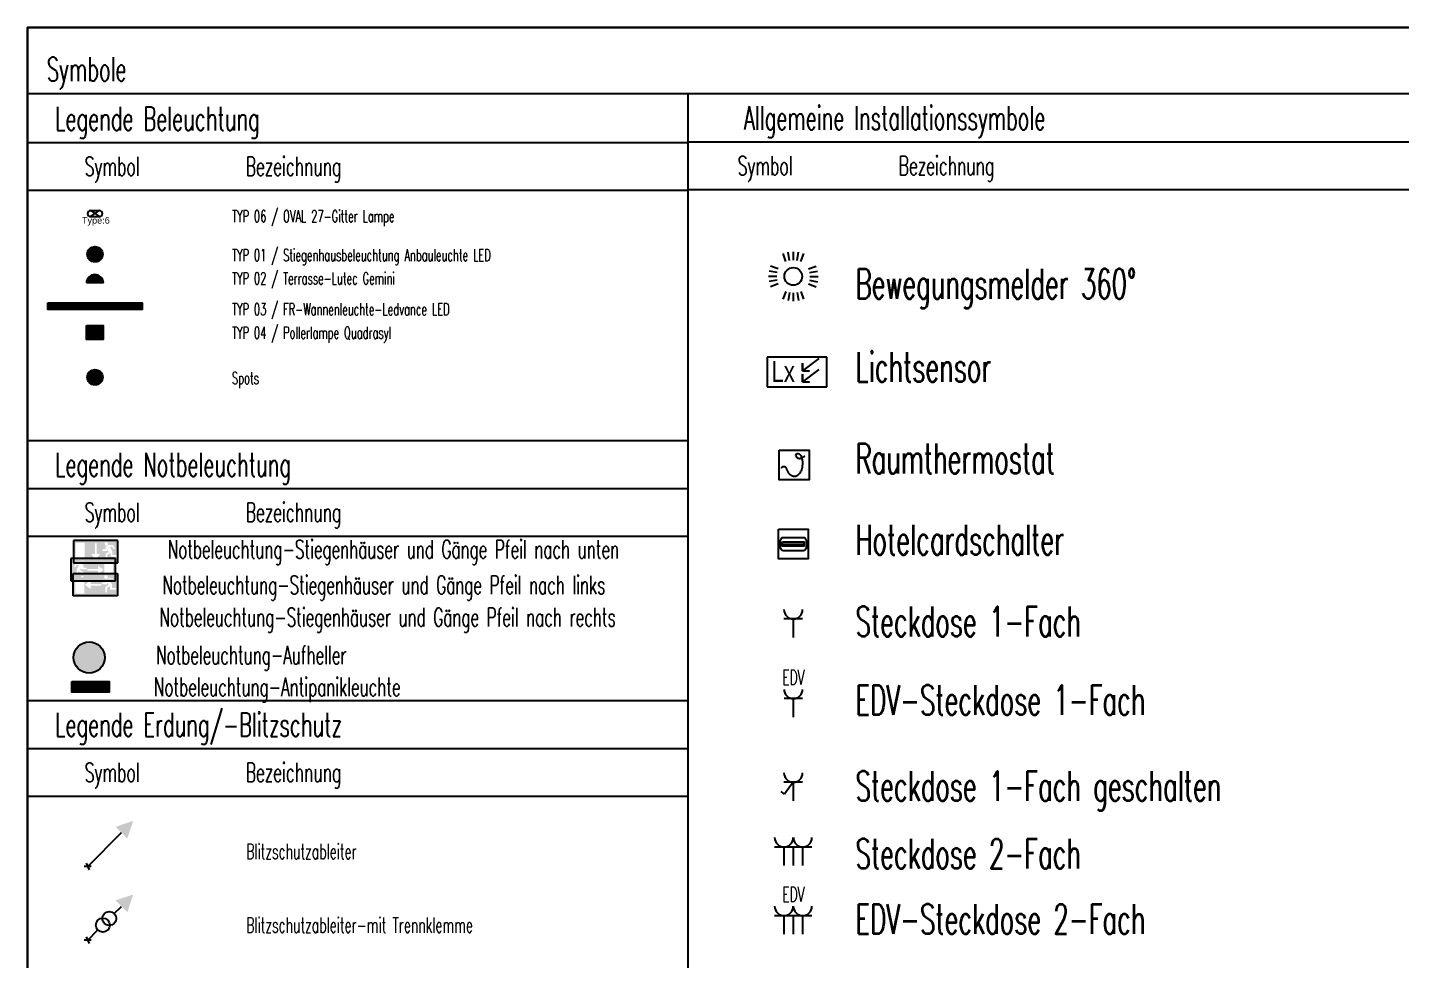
# Model space of a CAD drawing. Header units: millimetres. Extents: x 3198 to 3613, y 2298 to 2848.
# Drawn here: x 3198.3 to 3405.8, y 2707.2 to 2848.2 of the extents above; entities that cross this region are included whole.
import ezdxf
from ezdxf.enums import TextEntityAlignment as Align

# ---------------------------------------------------------------- set-up
doc = ezdxf.new("R2010")
doc.units = ezdxf.units.MM
doc.layers.add('E_Muster', color=18, linetype='Continuous', true_color=0x080808)
doc.layers.add('ET_LEGENDE - Wohnung$0$800_AL_ALLG_L', color=18, linetype='Continuous', true_color=0x050505)
doc.layers.add('ET_BELEUCHTUNG', color=10, linetype='Continuous')
doc.layers.add('ET_LEGENDE - Wohnung$0$800_KO_HI____L', color=130, linetype='Continuous')
doc.styles.add('ET_LEGENDE - Wohnung$0$ROMANS', font='romans.shx', dxfattribs={"width": 0.6})
doc.styles.add('ET_LEGENDE - Wohnung$0$Standard', font='txt')
doc.styles.get("Standard").update_dxf_attribs({"font": 'arial.ttf'})

# ---------------------------------------------------------------- blocks, each defined once
blk = doc.blocks.new('Raumthermostat')
at = {"color": 160}
for p, q in [((2572.53, 2350.171), (2572.534, 2350.206)), ((2572.54, 2350.132), (2572.53, 2350.171)), ((2572.534, 2350.206), (2572.547, 2350.235)), ((2572.561, 2350.099), (2572.54, 2350.132)), ((2572.547, 2350.235), (2572.565, 2350.252)), ((2572.568, 2350.087), (2572.561, 2350.099)), ((2572.565, 2350.252), (2572.605, 2350.256)), ((2572.58, 2350.071), (2572.568, 2350.087)), ((2572.601, 2350.052), (2572.58, 2350.071)), ((2572.622, 2350.04), (2572.601, 2350.052)), ((2572.605, 2350.256), (2572.631, 2350.252)), ((2572.646, 2350.035), (2572.622, 2350.04)), ((2572.631, 2350.252), (2572.668, 2350.235)), ((2572.663, 2350.031), (2572.646, 2350.035)), ((2572.675, 2350.028), (2572.663, 2350.031)), ((2572.668, 2350.235), (2572.691, 2350.22)), ((2572.682, 2350.028), (2572.675, 2350.028)), ((2572.704, 2350.028), (2572.682, 2350.028)), ((2572.691, 2350.22), (2572.709, 2350.199)), ((2572.728, 2350.031), (2572.704, 2350.028)), ((2572.709, 2350.199), (2572.724, 2350.18)), ((2572.724, 2350.18), (2572.738, 2350.162)), ((2572.737, 2350.036), (2572.728, 2350.031)), ((2572.746, 2350.04), (2572.737, 2350.036)), ((2572.738, 2350.162), (2572.75, 2350.139)), ((2572.77, 2350.054), (2572.746, 2350.04)), ((2572.75, 2350.139), (2572.756, 2350.126)), ((2572.756, 2350.126), (2572.767, 2350.099)), ((2572.767, 2350.099), (2572.772, 2350.085)), ((2572.787, 2350.061), (2572.77, 2350.054)), ((2572.772, 2350.085), (2572.78, 2350.058)), ((2572.78, 2350.058), (2572.786, 2350.04)), ((2572.786, 2350.04), (2572.789, 2350.031)), ((2572.803, 2350.069), (2572.787, 2350.061)), ((2572.789, 2350.031), (2572.791, 2350.02)), ((2572.791, 2350.02), (2572.794, 2350.009)), ((2572.794, 2350.009), (2572.797, 2349.995)), ((2572.797, 2349.995), (2572.801, 2349.982)), ((2572.801, 2349.982), (2572.803, 2349.968)), ((2572.818, 2350.077), (2572.803, 2350.069)), ((2572.803, 2349.968), (2572.805, 2349.953)), ((2572.832, 2350.084), (2572.818, 2350.077)), ((2572.845, 2350.092), (2572.832, 2350.084)), ((2572.832, 2350.084), (2572.832, 2350.084)), ((2572.857, 2350.1), (2572.845, 2350.092)), ((2572.845, 2350.092), (2572.845, 2350.092)), ((2572.871, 2350.107), (2572.857, 2350.1)), ((2572.884, 2350.114), (2572.871, 2350.107)), ((2572.894, 2350.12), (2572.884, 2350.114)), ((2572.904, 2350.125), (2572.894, 2350.12)), ((2572.912, 2350.126), (2572.904, 2350.125)), ((2572.92, 2350.128), (2572.912, 2350.126)), ((2571.887, 2349.621), (2571.879, 2349.612)), ((2571.895, 2349.629), (2571.887, 2349.621)), ((2571.904, 2349.637), (2571.895, 2349.629)), ((2571.914, 2349.645), (2571.904, 2349.637)), ((2571.921, 2349.653), (2571.914, 2349.645)), ((2571.928, 2349.658), (2571.921, 2349.653)), ((2571.937, 2349.664), (2571.928, 2349.658)), ((2571.947, 2349.67), (2571.937, 2349.664)), ((2571.958, 2349.674), (2571.947, 2349.67)), ((2571.969, 2349.675), (2571.958, 2349.674)), ((2571.98, 2349.675), (2571.969, 2349.675)), ((2571.992, 2349.676), (2571.98, 2349.675)), ((2572.011, 2349.676), (2571.992, 2349.676)), ((2572.029, 2349.674), (2572.011, 2349.676)), ((2572.045, 2349.672), (2572.029, 2349.674)), ((2572.067, 2349.661), (2572.045, 2349.672)), ((2572.088, 2349.646), (2572.067, 2349.661)), ((2572.097, 2349.635), (2572.088, 2349.646)), ((2572.107, 2349.624), (2572.097, 2349.635)), ((2572.113, 2349.609), (2572.107, 2349.624)), ((2572.12, 2349.595), (2572.113, 2349.609)), ((2572.126, 2349.581), (2572.12, 2349.595)), ((2572.132, 2349.567), (2572.126, 2349.581)), ((2572.146, 2349.535), (2572.132, 2349.567)), ((2572.152, 2349.519), (2572.146, 2349.535)), ((2572.158, 2349.504), (2572.152, 2349.519)), ((2572.163, 2349.49), (2572.158, 2349.504)), ((2572.169, 2349.476), (2572.163, 2349.49)), ((2572.175, 2349.462), (2572.169, 2349.476)), ((2572.182, 2349.448), (2572.175, 2349.462)), ((2572.199, 2349.419), (2572.182, 2349.448)), ((2572.21, 2349.405), (2572.199, 2349.419)), ((2572.22, 2349.386), (2572.21, 2349.405)), ((2572.247, 2349.35), (2572.22, 2349.386)), ((2572.672, 2349.364), (2572.66, 2349.349)), ((2572.683, 2349.379), (2572.672, 2349.364)), ((2572.697, 2349.402), (2572.683, 2349.379)), ((2572.711, 2349.424), (2572.697, 2349.402)), ((2572.735, 2349.463), (2572.711, 2349.424)), ((2572.76, 2349.502), (2572.735, 2349.463)), ((2572.766, 2349.522), (2572.76, 2349.502)), ((2572.773, 2349.546), (2572.766, 2349.522)), ((2572.778, 2349.566), (2572.773, 2349.546)), ((2572.786, 2349.587), (2572.778, 2349.566)), ((2572.789, 2349.597), (2572.786, 2349.587)), ((2572.791, 2349.607), (2572.789, 2349.597)), ((2572.793, 2349.616), (2572.791, 2349.607)), ((2572.794, 2349.625), (2572.793, 2349.616)), ((2572.796, 2349.635), (2572.794, 2349.625)), ((2572.798, 2349.645), (2572.796, 2349.635)), ((2572.802, 2349.676), (2572.798, 2349.654)), ((2572.798, 2349.654), (2572.798, 2349.645)), ((2572.804, 2349.711), (2572.802, 2349.691)), ((2572.802, 2349.691), (2572.802, 2349.676)), ((2572.805, 2349.726), (2572.804, 2349.711)), ((2572.805, 2349.953), (2572.807, 2349.935)), ((2572.806, 2349.74), (2572.805, 2349.726)), ((2572.809, 2349.763), (2572.806, 2349.74)), ((2572.807, 2349.935), (2572.81, 2349.917)), ((2572.81, 2349.792), (2572.809, 2349.763)), ((2572.81, 2349.917), (2572.811, 2349.899)), ((2572.811, 2349.805), (2572.81, 2349.792)), ((2572.811, 2349.899), (2572.812, 2349.88)), ((2572.812, 2349.818), (2572.811, 2349.805)), ((2572.812, 2349.88), (2572.812, 2349.866)), ((2572.812, 2349.866), (2572.812, 2349.851)), ((2572.812, 2349.851), (2572.812, 2349.835)), ((2572.812, 2349.835), (2572.812, 2349.818)), ((2572.272, 2349.324), (2572.247, 2349.35)), ((2572.301, 2349.301), (2572.272, 2349.324)), ((2572.33, 2349.284), (2572.301, 2349.301)), ((2572.342, 2349.276), (2572.33, 2349.284)), ((2572.358, 2349.268), (2572.342, 2349.276)), ((2572.371, 2349.264), (2572.358, 2349.268)), ((2572.384, 2349.259), (2572.371, 2349.264)), ((2572.399, 2349.256), (2572.384, 2349.259)), ((2572.415, 2349.252), (2572.399, 2349.256)), ((2572.43, 2349.251), (2572.415, 2349.252)), ((2572.445, 2349.25), (2572.43, 2349.251)), ((2572.445, 2349.248), (2572.445, 2349.25)), ((2572.462, 2349.248), (2572.445, 2349.248)), ((2572.479, 2349.246), (2572.462, 2349.248)), ((2572.497, 2349.247), (2572.479, 2349.246)), ((2572.514, 2349.248), (2572.497, 2349.247)), ((2572.527, 2349.254), (2572.514, 2349.248)), ((2572.54, 2349.259), (2572.527, 2349.254)), ((2572.557, 2349.269), (2572.54, 2349.259)), ((2572.575, 2349.279), (2572.557, 2349.269)), ((2572.588, 2349.287), (2572.575, 2349.279)), ((2572.602, 2349.296), (2572.588, 2349.287)), ((2572.629, 2349.316), (2572.602, 2349.296)), ((2572.645, 2349.332), (2572.629, 2349.316)), ((2572.66, 2349.349), (2572.645, 2349.332))]:
    blk.add_line(p, q, dxfattribs=at)
blk.add_lwpolyline([(2571.796, 2350.406), (2573.102, 2350.406), (2573.102, 2349.1), (2571.796, 2349.1)], close=True, dxfattribs=at)
blk = doc.blocks.new('Bewegungsmelder 360°')
at = {"color": 160}
for p, q in [((2571.761, 2358.674), (2571.637, 2359.017)), ((2571.923, 2358.717), (2571.86, 2359.077)), ((2572.09, 2358.731), (2572.091, 2359.096)), ((2572.257, 2358.716), (2572.321, 2359.076)), ((2572.419, 2358.673), (2572.544, 2359.016)), ((2571.43, 2358.344), (2571.088, 2358.47)), ((2572.748, 2358.342), (2573.092, 2358.467)), ((2571.372, 2358.016), (2571.007, 2358.016)), ((2571.387, 2358.183), (2571.027, 2358.246)), ((2571.386, 2357.849), (2571.027, 2357.786)), ((2572.791, 2357.846), (2573.151, 2357.782)), ((2572.792, 2358.18), (2573.151, 2358.243)), ((2572.806, 2358.013), (2573.171, 2358.013)), ((2571.43, 2357.686), (2571.086, 2357.562)), ((2571.759, 2357.356), (2571.634, 2357.013)), ((2571.921, 2357.312), (2571.857, 2356.953)), ((2572.088, 2357.297), (2572.087, 2356.932)), ((2572.255, 2357.312), (2572.318, 2356.952)), ((2572.417, 2357.355), (2572.541, 2357.012)), ((2572.748, 2357.684), (2573.091, 2357.559))]:
    blk.add_line(p, q, dxfattribs=at)
blk.add_ellipse((2572.089, 2358.014), major_axis=(-0.274, 0.274), ratio=1, start_param=3.926991, end_param=10.210176, dxfattribs=at)
blk = doc.blocks.new('Lichtsensor')
at = {"color": 160}
for p, q in [((2570.942, 2354.477), (2570.942, 2353.171)), ((2573.554, 2354.477), (2570.942, 2354.477)), ((2573.21, 2354.421), (2572.496, 2353.881)), ((2572.496, 2353.881), (2572.496, 2354.212)), ((2572.496, 2354.212), (2572.496, 2353.881)), ((2573.554, 2353.171), (2573.554, 2354.477)), ((2573.21, 2353.933), (2572.496, 2353.393)), ((2572.496, 2353.881), (2572.792, 2353.881)), ((2572.496, 2353.393), (2572.496, 2353.724)), ((2572.496, 2353.724), (2572.496, 2353.393)), ((2570.942, 2353.171), (2573.554, 2353.171)), ((2572.496, 2353.393), (2572.792, 2353.393))]:
    blk.add_line(p, q, dxfattribs=at)
at = {"color": 160, "style": 'ET_LEGENDE - Wohnung$0$Standard', "width": 0.8}
blk.add_text('Lx', height=0.9141, dxfattribs=at).set_placement((2571.126, 2353.387))
blk = doc.blocks.new('Hotelcardschalter')
at = {"color": 160}
blk.add_line((2571.966, 2346.286), (2572.9, 2346.286), dxfattribs=at)
for points in [[(2571.78, 2346.939), (2573.086, 2346.939), (2573.086, 2345.633), (2571.78, 2345.633)], [(2571.966, 2346.38), (2572.9, 2346.38), (2572.9, 2346.192), (2571.966, 2346.192)]]:
    blk.add_lwpolyline(points, close=True, dxfattribs=at)
blk.add_lwpolyline([(2572.003, 2346.578), (2572.863, 2346.578, -0.414214), (2572.994, 2346.448), (2572.994, 2346.124, -0.414214), (2572.863, 2345.994), (2572.003, 2345.994, -0.414214), (2571.872, 2346.124), (2571.872, 2346.448, -0.414214)], format="xyb", close=True, dxfattribs=at)
blk = doc.blocks.new('Steckdose 1-Fach')
at = {"color": 160}
for p, q in [((2572.808, 2342.192), (2571.992, 2342.192)), ((2572.4, 2342.192), (2572.4, 2341.376))]:
    blk.add_line(p, q, dxfattribs=at)
blk.add_arc((2572.4, 2342.6), 0.408, 180, 0, dxfattribs=at)
blk = doc.blocks.new('EDV-Steckdose 1-Fach')
at = {"color": 5}
for p, q in [((2572.723, 2339.514), (2571.907, 2339.514)), ((2572.315, 2339.514), (2572.315, 2338.698))]:
    blk.add_line(p, q, dxfattribs=at)
blk.add_arc((2572.315, 2339.922), 0.408, 180, 0, dxfattribs=at)
at = {"color": 5, "style": 'ET_LEGENDE - Wohnung$0$ROMANS', "width": 0.6}
blk.add_text('EDV', height=0.6529, dxfattribs=at).set_placement((2572.315, 2339.922), align=Align.BOTTOM_CENTER)
blk = doc.blocks.new('Steckdose 1-Fach geschalten')
at = {"color": 160}
for p, q in [((2572.673, 2335.849), (2571.857, 2335.849)), ((2572.265, 2335.849), (2572.265, 2335.032))]:
    blk.add_line(p, q, dxfattribs=at)
at = {"color": 160, "linetype": 'ByBlock'}
for p, q in [((2572.265, 2335.849), (2571.878, 2335.335)), ((2571.878, 2335.335), (2571.733, 2335.439)), ((2571.878, 2335.335), (2571.878, 2335.335))]:
    blk.add_line(p, q, dxfattribs=at)
at = {"color": 160}
blk.add_arc((2572.265, 2336.257), 0.408, 180, 0, dxfattribs=at)
blk = doc.blocks.new('Steckdose 2-Fach')
at = {"color": 160}
for p, q in [((2571.434, 2333.016), (2573.069, 2333.016)), ((2572.251, 2333.016), (2572.251, 2332.2))]:
    blk.add_line(p, q, dxfattribs=at)
for centre in [(2571.842, 2333.425), (2572.66, 2333.424)]:
    blk.add_arc(centre, 0.408, 180, 0, dxfattribs=at)
at = {"layer": 'ET_LEGENDE - Wohnung$0$800_KO_HI____L', "color": 160}
for p, q in [((2571.842, 2333.017), (2571.842, 2332.201)), ((2572.66, 2333.016), (2572.66, 2332.2))]:
    blk.add_line(p, q, dxfattribs=at)
blk = doc.blocks.new('EDV-Steckdose 2-Fach')
at = {"color": 160}
for p, q in [((2571.448, 2330.008), (2573.083, 2330.008)), ((2572.266, 2330.008), (2572.266, 2329.192))]:
    blk.add_line(p, q, dxfattribs=at)
for centre in [(2571.856, 2330.417), (2572.674, 2330.417)]:
    blk.add_arc(centre, 0.408, 180, 0, dxfattribs=at)
at = {"layer": 'ET_LEGENDE - Wohnung$0$800_KO_HI____L', "color": 160}
for p, q in [((2571.856, 2330.009), (2571.856, 2329.193)), ((2572.674, 2330.008), (2572.674, 2329.192))]:
    blk.add_line(p, q, dxfattribs=at)
at = {"color": 160, "style": 'ET_LEGENDE - Wohnung$0$ROMANS', "width": 0.6}
blk.add_text('EDV', height=0.6529, dxfattribs=at).set_placement((2572.266, 2330.417), align=Align.BOTTOM_CENTER)
blk = doc.blocks.new('Oval 27-Gitter Lampe')
at = {"layer": 'ET_BELEUCHTUNG'}
for p, q in [((2603.71, 2294.8), (2604.67, 2294.14)), ((2603.71, 2294.14), (2604.67, 2294.8))]:
    blk.add_line(p, q, dxfattribs=at)
for points in [[(2603.72, 2294.8), (2604.66, 2294.8)], [(2604.66, 2294.13), (2603.72, 2294.13)]]:
    blk.add_lwpolyline(points, dxfattribs=at)
for centre, start, end in [((2603.72, 2294.47), 90, 270), ((2604.66, 2294.47), 270, 90)]:
    blk.add_arc(centre, 0.331, start, end, dxfattribs=at)
at = {"color": 18, "true_color": 0x000000, "insert": (2602.78, 2294.09), "char_height": 0.707, "attachment_point": 1}
blk.add_mtext_dynamic_manual_height_columns('Type:6', width=3.4414, gutter_width=0.68, heights=[0], dxfattribs=at)
blk = doc.blocks.new('Stiegenhaus Anbauleuchte LED')
at = {"color": 30, "linetype": 'Continuous', "true_color": 0xf8991e}
for p, q in [((2603.58, 2288.02), (2604.37, 2288.81)), ((2603.59, 2287.88), (2604.52, 2288.81)), ((2603.61, 2288.19), (2604.2, 2288.79)), ((2603.61, 2287.76), (2604.64, 2288.78)), ((2603.65, 2287.65), (2604.75, 2288.75)), ((2603.7, 2287.55), (2604.84, 2288.7)), ((2603.75, 2288.48), (2603.91, 2288.64)), ((2603.76, 2287.46), (2604.93, 2288.64)), ((2603.83, 2287.39), (2605.01, 2288.57)), ((2603.9, 2287.32), (2605.08, 2288.49)), ((2603.99, 2287.26), (2605.14, 2288.4)), ((2604.09, 2287.21), (2605.19, 2288.31)), ((2604.2, 2287.17), (2605.22, 2288.2)), ((2604.32, 2287.15), (2605.25, 2288.08)), ((2604.46, 2287.14), (2605.25, 2287.93)), ((2604.64, 2287.17), (2605.23, 2287.76)), ((2604.92, 2287.31), (2605.08, 2287.47))]:
    blk.add_line(p, q, dxfattribs=at)
at = {"color": 30, "true_color": 0xf8991e}
for p, q in [((2603.83, 2288.57), (2605.01, 2287.39)), ((2603.83, 2287.39), (2605.01, 2288.57))]:
    blk.add_line(p, q, dxfattribs=at)
blk.add_circle((2604.42, 2287.98), 0.837, dxfattribs=at)
blk = doc.blocks.new('Terassenbeleuchtung')
at = {"true_color": 0xf8991e}
h = blk.add_hatch(dxfattribs=at)
h.set_pattern_fill('ANSI31', color=30, scale=0.032647, style=0)
h.set_pattern_definition([(45, (2604.30273, 2284.86139), (-0.0732945, 0.0732945), [])])
edge = h.paths.add_edge_path()
edge.add_arc((2604.3, 2284.86), 0.914, 0, 180)
edge.add_line((2603.39, 2284.86), (2605.22, 2284.86))
at = {"color": 30, "true_color": 0xf8991e}
for p, q in [((2604.3, 2285.78), (2603.39, 2284.86)), ((2604.3, 2285.78), (2605.22, 2284.86)), ((2605.22, 2284.86), (2603.39, 2284.86)), ((2604.3, 2284.86), (2604.3, 2284.86))]:
    blk.add_line(p, q, dxfattribs=at)
blk.add_arc((2604.3, 2284.86), 0.914, 0, 180, dxfattribs=at)
blk = doc.blocks.new('FR-Wannenleuchte')
at = {"true_color": 0xf8991e}
h = blk.add_hatch(dxfattribs=at)
h.set_pattern_fill('ANSI31', color=30, scale=0.032647, style=0)
h.set_pattern_definition([(45, (2604.95567, 2283.03316), (-0.0732945, 0.0732945), [])])
h.paths.add_polyline_path([(2599.83, 2283.39), (2610.08, 2283.39), (2610.08, 2282.67), (2599.83, 2282.67)])
at = {"color": 30, "true_color": 0xf8991e}
for p, q in [((2599.83, 2283.03), (2610.08, 2283.03)), ((2604.96, 2283.39), (2604.96, 2282.67))]:
    blk.add_line(p, q, dxfattribs=at)
blk.add_lwpolyline([(2599.83, 2283.39), (2610.08, 2283.39), (2610.08, 2282.67), (2599.83, 2282.67)], close=True, dxfattribs=at)
blk = doc.blocks.new('Pollerlampe Quadrasyl')
at = {"true_color": 0xf8991e}
h = blk.add_hatch(dxfattribs=at)
h.set_pattern_fill('ANSI31', color=30, scale=0.032647, style=0)
h.set_pattern_definition([(45, (2604.46952, 2280.18019), (-0.0732945, 0.0732945), [])])
h.paths.add_polyline_path([(2603.57, 2280.95), (2605.37, 2280.95), (2605.37, 2279.41), (2603.57, 2279.41)])
at = {"color": 30, "true_color": 0xf8991e}
for p, q in [((2603.57, 2280.18), (2605.37, 2280.18)), ((2604.47, 2280.95), (2604.47, 2279.41))]:
    blk.add_line(p, q, dxfattribs=at)
blk.add_lwpolyline([(2603.57, 2280.95), (2605.37, 2280.95), (2605.37, 2279.41), (2603.57, 2279.41)], close=True, dxfattribs=at)
blk = doc.blocks.new('Spots')
at = {"color": 30, "linetype": 'Continuous', "true_color": 0xf8991e}
for p, q in [((2608.95, 2274.67), (2609.74, 2275.46)), ((2608.95, 2274.53), (2609.88, 2275.46)), ((2608.97, 2274.85), (2609.56, 2275.44)), ((2608.97, 2274.41), (2610, 2275.43)), ((2609.01, 2274.3), (2610.11, 2275.4)), ((2609.06, 2274.2), (2610.21, 2275.35)), ((2609.11, 2275.13), (2609.28, 2275.29)), ((2609.12, 2274.11), (2610.3, 2275.29)), ((2609.19, 2274.04), (2610.37, 2275.22)), ((2609.27, 2273.97), (2610.44, 2275.14)), ((2609.35, 2273.91), (2610.5, 2275.05)), ((2609.45, 2273.86), (2610.55, 2274.96)), ((2609.56, 2273.82), (2610.59, 2274.85)), ((2609.68, 2273.8), (2610.61, 2274.73)), ((2609.82, 2273.79), (2610.62, 2274.58)), ((2610, 2273.82), (2610.59, 2274.41)), ((2610.29, 2273.96), (2610.45, 2274.12))]:
    blk.add_line(p, q, dxfattribs=at)
at = {"color": 30, "true_color": 0xf8991e}
for p, q in [((2609.19, 2275.22), (2610.37, 2274.04)), ((2609.19, 2274.04), (2610.37, 2275.22))]:
    blk.add_line(p, q, dxfattribs=at)
at = {"color": 9}
blk.add_lwpolyline([(2609.78, 2274.63), (2610.62, 2274.63), (2609.78, 2274.63), (2608.94, 2274.63), (2609.78, 2274.63), (2609.78, 2275.46), (2609.78, 2274.63), (2609.78, 2273.79)], dxfattribs=at)
at = {"color": 30, "true_color": 0xf8991e}
blk.add_circle((2609.78, 2274.63), 0.837, dxfattribs=at)
at = {"color": 7}
blk.add_circle((2609.78, 2274.63), 0.837, dxfattribs=at)
blk = doc.blocks.new('Blitzschutzableiter')
at = {"color": 150}
for p, q in [((2606.42, 2361.58), (2609.33, 2364.49)), ((2606.73, 2361.58), (2606.11, 2361.58)), ((2606.3, 2361.87), (2606.54, 2361.29))]:
    blk.add_line(p, q, dxfattribs=at)
blk.add_solid([(2608.82, 2364.99), (2610.34, 2365.5), (2609.83, 2363.98)], dxfattribs=at)
blk = doc.blocks.new('Blitzschutzableiter mit Trennklemme')
at = {"color": 150}
for p, q in [((2608.11, 2357.52), (2608.73, 2358.14)), ((2605.7, 2355.53), (2605.94, 2354.95)), ((2605.82, 2355.24), (2606.69, 2356.11)), ((2606.13, 2355.24), (2605.51, 2355.24))]:
    blk.add_line(p, q, dxfattribs=at)
for centre in [(2607.12, 2356.53), (2607.68, 2357.1)]:
    blk.add_ellipse(centre, major_axis=(-0.424, 0.424), ratio=1, start_param=3.926991, end_param=10.210176, dxfattribs=at)
blk.add_solid([(2608.22, 2358.65), (2609.74, 2359.16), (2609.23, 2357.64)], dxfattribs=at)
blk = doc.blocks.new('Notbeleuchtung- Richtungspfeil nach unten')
at = {"true_color": 0x21de37}
h = blk.add_hatch(color=102, dxfattribs=at)
h.paths.add_polyline_path([(2606.013, 2307.898), (2602.879, 2307.898), (2602.879, 2306.331), (2606.013, 2306.331)])
edge = h.paths.add_edge_path(flags=16)
edge.add_line((2605.667, 2307.587), (2605.81, 2307.337))
edge.add_line((2605.81, 2307.337), (2605.715, 2307.283))
edge.add_line((2605.715, 2307.283), (2605.613, 2307.461))
edge.add_line((2605.613, 2307.461), (2605.441, 2307.461))
edge.add_line((2605.441, 2307.461), (2605.62, 2307.148))
edge.add_line((2605.62, 2307.148), (2605.62, 2306.881))
edge.add_line((2605.62, 2306.881), (2605.918, 2306.881))
edge.add_line((2605.918, 2306.881), (2605.918, 2306.756))
edge.add_line((2605.918, 2306.756), (2605.495, 2306.756))
edge.add_line((2605.495, 2306.756), (2605.495, 2307.022))
edge.add_line((2605.495, 2307.022), (2605.275, 2306.897))
edge.add_line((2605.275, 2306.897), (2605.275, 2306.584))
edge.add_line((2605.275, 2306.584), (2605.15, 2306.584))
edge.add_line((2605.15, 2306.584), (2605.15, 2306.96))
edge.add_line((2605.15, 2306.96), (2605.38, 2307.091))
edge.add_line((2605.38, 2307.091), (2605.275, 2307.273))
edge.add_line((2605.275, 2307.273), (2605.275, 2307.148))
edge.add_line((2605.275, 2307.148), (2604.915, 2307.148))
edge.add_line((2604.915, 2307.148), (2604.915, 2307.273))
edge.add_line((2604.915, 2307.273), (2605.15, 2307.273))
edge.add_line((2605.15, 2307.273), (2605.15, 2307.504))
edge.add_ellipse((2605.197, 2307.654), major_axis=(-0.111, 0.111), ratio=1, start_angle=117.48041, end_angle=199.6177)
edge.add_line((2605.339, 2307.587), (2605.667, 2307.587))
edge = h.paths.add_edge_path(flags=16)
edge.add_ellipse((2605.197, 2307.654), major_axis=(-0.0886, 0.0886), ratio=1, start_angle=-135, end_angle=45, ccw=False)
edge.add_ellipse((2605.197, 2307.654), major_axis=(-0.0886, 0.0886), ratio=1, start_angle=45, end_angle=225, ccw=False)
h.paths.add_polyline_path([(2604.515, 2306.939), (2604.747, 2306.939), (2604.446, 2306.538), (2604.146, 2306.939), (2604.39, 2306.939), (2604.39, 2307.691), (2604.515, 2307.691)], flags=16)
h.paths.add_polyline_path([(2603.663, 2306.488), (2603.036, 2306.488), (2603.036, 2307.741), (2603.663, 2307.741)], flags=16)
at = {"color": 102, "true_color": 0x21de37}
for p, q in [((2606.013, 2307.898), (2602.879, 2307.898)), ((2602.879, 2307.898), (2602.879, 2306.331)), ((2606.013, 2306.331), (2606.013, 2307.898)), ((2602.879, 2306.331), (2606.013, 2306.331))]:
    blk.add_line(p, q, dxfattribs=at)
blk = doc.blocks.new('Notbeleuchtung-Richtungspfeil nach links')
at = {"true_color": 0x21de37}
h = blk.add_hatch(color=102, dxfattribs=at)
h.paths.add_polyline_path([(2603.8, 2302.93), (2604.201, 2303.231), (2604.201, 2302.987), (2604.953, 2302.987), (2604.953, 2302.861), (2604.201, 2302.861), (2604.201, 2302.63)], flags=16)
edge = h.paths.add_edge_path(flags=16)
edge.add_ellipse((2605.284, 2303.47), major_axis=(0.0886, 0.0886), ratio=1, start_angle=0, end_angle=360)
h.paths.add_polyline_path([(2603.123, 2302.304), (2603.75, 2302.304), (2603.75, 2303.557), (2603.123, 2303.557)], flags=16)
h.paths.add_polyline_path([(2602.966, 2302.147), (2602.966, 2303.714), (2606.1, 2303.714), (2606.1, 2302.147)])
edge = h.paths.add_edge_path(flags=16)
edge.add_line((2605.237, 2303.32), (2605.237, 2303.089))
edge.add_line((2605.237, 2303.089), (2605.002, 2303.089))
edge.add_line((2605.002, 2303.089), (2605.002, 2302.964))
edge.add_line((2605.002, 2302.964), (2605.362, 2302.964))
edge.add_line((2605.362, 2302.964), (2605.362, 2303.089))
edge.add_line((2605.362, 2303.089), (2605.466, 2302.907))
edge.add_line((2605.466, 2302.907), (2605.237, 2302.776))
edge.add_line((2605.237, 2302.776), (2605.237, 2302.4))
edge.add_line((2605.237, 2302.4), (2605.362, 2302.4))
edge.add_line((2605.362, 2302.4), (2605.362, 2302.713))
edge.add_line((2605.362, 2302.713), (2605.581, 2302.838))
edge.add_line((2605.581, 2302.838), (2605.581, 2302.572))
edge.add_line((2605.581, 2302.572), (2606.005, 2302.572))
edge.add_line((2606.005, 2302.572), (2606.005, 2302.697))
edge.add_line((2606.005, 2302.697), (2605.707, 2302.697))
edge.add_line((2605.707, 2302.697), (2605.707, 2302.964))
edge.add_line((2605.707, 2302.964), (2605.528, 2303.277))
edge.add_line((2605.528, 2303.277), (2605.7, 2303.277))
edge.add_line((2605.7, 2303.277), (2605.802, 2303.099))
edge.add_line((2605.802, 2303.099), (2605.897, 2303.153))
edge.add_line((2605.897, 2303.153), (2605.754, 2303.403))
edge.add_line((2605.754, 2303.403), (2605.425, 2303.403))
edge.add_ellipse((2605.284, 2303.47), major_axis=(-0.111, 0.111), ratio=1, start_angle=117.4804, end_angle=199.61777, ccw=False)
at = {"color": 102, "true_color": 0x21de37}
for p, q in [((2602.966, 2303.714), (2606.1, 2303.714)), ((2602.966, 2302.147), (2602.966, 2303.714)), ((2606.1, 2303.714), (2606.1, 2302.147)), ((2606.1, 2302.147), (2602.966, 2302.147))]:
    blk.add_line(p, q, dxfattribs=at)
blk = doc.blocks.new('Notbeleuchtung-Richtungspfeil nach rechts')
at = {"true_color": 0x21de37, "extrusion": (0, 0, -1)}
h = blk.add_hatch(color=102, dxfattribs=at)
h.paths.add_polyline_path([(-2605.266, 2302.93), (-2604.865, 2303.231), (-2604.865, 2302.987), (-2604.113, 2302.987), (-2604.113, 2302.861), (-2604.865, 2302.861), (-2604.865, 2302.63)], flags=16)
edge = h.paths.add_edge_path(flags=16)
edge.add_ellipse((-2603.782, 2303.47), major_axis=(0.0886, 0.0886), ratio=1, start_angle=0, end_angle=0)
h.paths.add_polyline_path([(-2605.943, 2302.304), (-2605.317, 2302.304), (-2605.317, 2303.557), (-2605.943, 2303.557)], flags=16)
h.paths.add_polyline_path([(-2606.1, 2302.147), (-2606.1, 2303.714), (-2602.966, 2303.714), (-2602.966, 2302.147)])
edge = h.paths.add_edge_path(flags=16)
edge.add_line((-2603.829, 2303.32), (-2603.829, 2303.089))
edge.add_line((-2603.829, 2303.089), (-2604.064, 2303.089))
edge.add_line((-2604.064, 2303.089), (-2604.064, 2302.964))
edge.add_line((-2604.064, 2302.964), (-2603.704, 2302.964))
edge.add_line((-2603.704, 2302.964), (-2603.704, 2303.089))
edge.add_line((-2603.704, 2303.089), (-2603.6, 2302.907))
edge.add_line((-2603.6, 2302.907), (-2603.829, 2302.776))
edge.add_line((-2603.829, 2302.776), (-2603.829, 2302.4))
edge.add_line((-2603.829, 2302.4), (-2603.704, 2302.4))
edge.add_line((-2603.704, 2302.4), (-2603.704, 2302.713))
edge.add_line((-2603.704, 2302.713), (-2603.485, 2302.838))
edge.add_line((-2603.485, 2302.838), (-2603.485, 2302.572))
edge.add_line((-2603.485, 2302.572), (-2603.062, 2302.572))
edge.add_line((-2603.062, 2302.572), (-2603.062, 2302.697))
edge.add_line((-2603.062, 2302.697), (-2603.359, 2302.697))
edge.add_line((-2603.359, 2302.697), (-2603.359, 2302.964))
edge.add_line((-2603.359, 2302.964), (-2603.538, 2303.277))
edge.add_line((-2603.538, 2303.277), (-2603.366, 2303.277))
edge.add_line((-2603.366, 2303.277), (-2603.264, 2303.099))
edge.add_line((-2603.264, 2303.099), (-2603.17, 2303.153))
edge.add_line((-2603.17, 2303.153), (-2603.312, 2303.403))
edge.add_line((-2603.312, 2303.403), (-2603.641, 2303.403))
edge.add_ellipse((-2603.782, 2303.47), major_axis=(-0.111, 0.111), ratio=1, start_angle=117.4804, end_angle=199.61777, ccw=False)
at = {"color": 102, "true_color": 0x21de37}
for p, q in [((2606.1, 2303.714), (2602.966, 2303.714)), ((2602.966, 2303.714), (2602.966, 2302.147)), ((2606.1, 2302.147), (2606.1, 2303.714)), ((2602.966, 2302.147), (2606.1, 2302.147))]:
    blk.add_line(p, q, dxfattribs=at)
blk = doc.blocks.new('Vorlage_Legende')
at = {"color": 18, "true_color": 0x000000}
blk.add_lwpolyline([(3197.99, 2850.48), (3197.99, 2531.97)], dxfattribs=at)
blk.add_lwpolyline([(3197.99, 2850.48), (3613.01, 2850.48), (3613.01, 2299.93), (3197.99, 2299.93)], close=True, dxfattribs=at)
at = {"layer": 'E_Muster'}
for p, q in [((3297.74, 2840.47), (3297.74, 2299.93)), ((3197.99, 2833.09), (3297.73, 2833.09)), ((3297.88, 2833.2), (3613.01, 2833.2)), ((3197.99, 2825.89), (3297.73, 2825.89)), ((3297.88, 2826), (3613.01, 2826)), ((3297.73, 2788.03), (3197.99, 2788.03)), ((3197.99, 2780.83), (3297.73, 2780.83)), ((3197.99, 2773.64), (3297.73, 2773.63)), ((3297.73, 2748.73), (3197.99, 2748.73)), ((3197.99, 2741.54), (3297.73, 2741.53)), ((3197.99, 2734.33), (3297.73, 2734.33))]:
    blk.add_line(p, q, dxfattribs=at)
at = {"layer": 'ET_LEGENDE - Wohnung$0$800_AL_ALLG_L'}
blk.add_lwpolyline([(3197.99, 2840.48), (3613.01, 2840.48), (3613.01, 2850.48), (3197.99, 2850.48)], close=True, dxfattribs=at)
at = {"layer": 'E_Muster', "style": 'ET_LEGENDE - Wohnung$0$ROMANS', "width": 0.6}
for s, height, p in [('Symbole', 3.6, (3200.91, 2844.17)), ('Allgemeine Installationssymbole', 3.6, (3306.16, 2836.8)), ('Legende Beleuchtung', 3.6, (3202.15, 2836.69)), ('Bezeichnung', 2.88, (3230.95, 2829.49)), ('Bezeichnung', 2.88, (3329.56, 2829.6)), ('Legende Notbeleuchtung ', 3.6, (3202.15, 2784.43)), ('Bezeichnung', 2.88, (3230.95, 2777.23)), ('Legende Erdung/-Blitzschutz ', 3.6, (3202.15, 2745.13)), ('Bezeichnung', 2.88, (3230.95, 2737.93))]:
    blk.add_text(s, height=height, dxfattribs=at).set_placement(p, align=Align.MIDDLE_LEFT)
for p in [(3210.79, 2829.49), (3309.4, 2829.6), (3210.79, 2777.23), (3210.79, 2737.93)]:
    blk.add_text('Symbol', height=2.88, dxfattribs=at).set_placement(p, align=Align.MIDDLE_CENTER)
blk = doc.blocks.new('Sicherheitsleuchte Aufheller')
h = blk.add_hatch(color=150)
h.set_gradient(color1=(0, 255, 0), tint=1, name='CYLINDER')
h.paths.add_polyline_path([(3205.29, 2752.99, 1), (3209.99, 2752.99, 1)])
at = {"color": 3}
blk.add_circle((3207.64, 2752.99), 2.35, dxfattribs=at)
blk = doc.blocks.new('Notbeleuchtung- Antipanikleuchte')
at = {"color": 3}
blk.add_lwpolyline([(3205.04, 2749.35), (3210.68, 2749.35), (3210.68, 2747.76), (3205.04, 2747.76)], close=True, dxfattribs=at)
for points in [[(3205.04, 2747.82), (3206.05, 2749.35)], [(3205.04, 2748.01), (3205.92, 2749.35)], [(3205.04, 2748.21), (3205.79, 2749.35)], [(3205.04, 2748.41), (3205.66, 2749.35)], [(3205.04, 2748.59), (3205.54, 2749.35)], [(3205.04, 2748.76), (3205.43, 2749.35)], [(3205.04, 2748.95), (3205.3, 2749.35)], [(3205.04, 2749.1), (3205.2, 2749.35)], [(3205.13, 2747.76), (3206.18, 2749.35)], [(3205.25, 2747.76), (3206.3, 2749.35)], [(3205.4, 2747.76), (3206.45, 2749.35)], [(3205.56, 2747.76), (3206.61, 2749.35)], [(3205.71, 2747.76), (3206.76, 2749.35)], [(3205.86, 2747.76), (3206.91, 2749.35)], [(3206, 2747.76), (3207.06, 2749.35)], [(3206.15, 2747.76), (3207.2, 2749.35)], [(3206.29, 2747.76), (3207.34, 2749.35)], [(3206.42, 2747.76), (3207.47, 2749.35)], [(3206.54, 2747.76), (3207.59, 2749.35)], [(3206.74, 2747.76), (3207.79, 2749.35)], [(3206.9, 2747.76), (3207.95, 2749.35)], [(3207.11, 2747.76), (3208.16, 2749.35)], [(3207.3, 2747.76), (3208.35, 2749.35)], [(3207.49, 2747.76), (3208.55, 2749.35)], [(3207.69, 2747.76), (3208.74, 2749.35)], [(3207.88, 2747.76), (3208.93, 2749.35)], [(3208.09, 2747.76), (3209.14, 2749.35)], [(3208.28, 2747.76), (3209.33, 2749.35)], [(3208.43, 2747.76), (3209.49, 2749.35)], [(3208.63, 2747.76), (3209.68, 2749.35)], [(3208.79, 2747.76), (3209.84, 2749.35)], [(3208.94, 2747.76), (3209.99, 2749.35)], [(3209.09, 2747.76), (3210.14, 2749.35)], [(3209.24, 2747.76), (3210.29, 2749.35)], [(3209.37, 2747.76), (3210.42, 2749.35)], [(3209.51, 2747.76), (3210.56, 2749.35)], [(3209.63, 2747.76), (3210.68, 2749.35)], [(3209.76, 2747.76), (3210.68, 2749.14)], [(3209.93, 2747.76), (3210.68, 2748.88)], [(3210.07, 2747.76), (3210.68, 2748.68)], [(3210.25, 2747.76), (3210.68, 2748.41)], [(3210.39, 2747.76), (3210.68, 2748.2)], [(3210.51, 2747.76), (3210.68, 2748)]]:
    blk.add_lwpolyline(points, dxfattribs=at)

msp = doc.modelspace()

# ---------------------------------------------------------------- block references
at = {"color": 150}
for name, p in [('Vorlage_Legende', (0.33, -2.3)), ('Sicherheitsleuchte Aufheller', (0, 0)), ('Notbeleuchtung- Antipanikleuchte', (0, 0))]:
    msp.add_blockref(name, p, dxfattribs=at)
for name, p, xscale, yscale, zscale in [('Oval 27-Gitter Lampe', (-415.91, -373.31), 1.391764943576847, 1.391764943576847, 1.391764943576847), ('Stiegenhaus Anbauleuchte LED', (-416.23, -370.42), 1.391764943576847, 1.391764943576847, 1.391764943576847), ('Terassenbeleuchtung', (-416.07, -370.42), 1.391764943576847, 1.391764943576847, 1.391764943576847), ('FR-Wannenleuchte', (-416.98, -371.39), 1.391764943576847, 1.391764943576847, 1.391764943576847), ('Pollerlampe Quadrasyl', (-416.3, -371.39), 1.391764943576847, 1.391764943576847, 1.391764943576847), ('Spots', (-423.69, -370.42), 1.391764943576847, 1.391764943576847, 1.391764943576847), ('Notbeleuchtung- Richtungspfeil nach unten', (-2368.16, -2171.13), 2.14125128457089, 2.14125128457089, 2.14125128457089), ('Notbeleuchtung-Richtungspfeil nach rechts', (-2368.72, -2164.91), 2.14125128457089, 2.14125128457089, 2.14125128457089), ('Notbeleuchtung-Richtungspfeil nach links', (-2368.4, -2167.17), 2.14125128457089, 2.14125128457089, 2.14125128457089), ('Blitzschutzableiter', (-1366.6, -1422.92), 1.7549030962556, 1.7549030962556, 1.7549030962556), ('Blitzschutzableiter mit Trennklemme', (-1365.55, -1422.92), 1.7549030962556, 1.7549030962556, 1.7549030962556)]:
    msp.add_blockref(name, p, dxfattribs=dict(at, xscale=xscale, yscale=yscale, zscale=zscale))
at = {"xscale": 3.448211953227576, "yscale": 3.448211953227576, "zscale": 3.448211953227576}
for name, p in [('Bewegungsmelder 360°', (-5555.13, -5320.37)), ('Lichtsensor', (-5555.13, -5320.37)), ('Raumthermostat', (-5556.25, -5320.37)), ('Raumthermostat', (-5556.25, -5320.37)), ('Hotelcardschalter', (-5556.32, -5320.37)), ('Steckdose 1-Fach', (-5556.21, -5317.56)), ('EDV-Steckdose 1-Fach', (-5555.91, -5320.37)), ('Steckdose 1-Fach geschalten', (-5555.74, -5320.37)), ('Steckdose 2-Fach', (-5555.69, -5320.37)), ('EDV-Steckdose 2-Fach', (-5555.74, -5320.37))]:
    msp.add_blockref(name, p, dxfattribs=at)

# ---------------------------------------------------------------- texts
at = {"layer": 'E_Muster', "style": 'ET_LEGENDE - Wohnung$0$ROMANS', "width": 0.6}
for s, height, p in [('TYP 06 / OVAL 27-Gitter Lampe', 1.8175, (3229.21, 2819.66)), ('TYP 01 / Stiegenhausbeleuchtung Anbauleuchte LED', 1.8175, (3229.21, 2813.79)), ('TYP 02 / Terrasse-Lutec Gemini', 1.8175, (3229.21, 2810.26)), ('TYP 03 / FR-Wannenleuchte-Ledvance LED ', 1.8175, (3229.21, 2805.6)), ('TYP 04 / Pollerlampe Quadrasyl ', 1.8175, (3229.21, 2802.06)), ('Spots', 1.817, (3229.21, 2795.21))]:
    msp.add_text(s, height=height, dxfattribs=at).set_placement(p, align=Align.MIDDLE_LEFT)
at = {"layer": 'E_Muster', "color": 5, "style": 'ET_LEGENDE - Wohnung$0$ROMANS', "width": 0.6}
for s, p in [('Bewegungsmelder 360°', (3323.38, 2809.45)), ('Lichtsensor', (3323.38, 2796.87)), ('Raumthermostat', (3323.38, 2783.05)), ('Hotelcardschalter', (3323.38, 2770.77)), ('Steckdose 1-Fach', (3323.38, 2758.43)), ('EDV-Steckdose 1-Fach', (3323.38, 2746.56)), ('Steckdose 1-Fach geschalten', (3323.38, 2733.57)), ('Steckdose 2-Fach', (3323.38, 2723.36)), ('EDV-Steckdose 2-Fach', (3323.38, 2713.47))]:
    msp.add_text(s, height=4.5029, dxfattribs=at).set_placement(p, align=Align.MIDDLE_LEFT)
at = {"layer": 'E_Muster', "color": 102, "true_color": 0x21de37, "style": 'ET_LEGENDE - Wohnung$0$ROMANS', "width": 0.6}
for s, p in [('Notbeleuchtung-Stiegenhäuser und Gänge Pfeil nach unten', (3219.51, 2769.34)), ('Notbeleuchtung-Stiegenhäuser und Gänge Pfeil nach links', (3218.71, 2763.95)), ('Notbeleuchtung-Stiegenhäuser und Gänge Pfeil nach rechts', (3218.27, 2759.08)), ('Notbeleuchtung-Aufheller', (3217.75, 2753.37)), ('Notbeleuchtung-Antipanikleuchte', (3217.42, 2748.55))]:
    msp.add_text(s, height=2.7962, dxfattribs=at).set_placement(p, align=Align.MIDDLE_LEFT)
at = {"layer": 'E_Muster', "color": 150, "style": 'ET_LEGENDE - Wohnung$0$ROMANS', "width": 0.6}
for s, p in [('Blitzschutzableiter', (3231.35, 2723.69)), ('Blitzschutzableiter-mit Trennklemme', (3231.35, 2712.56))]:
    msp.add_text(s, height=2.2917, dxfattribs=at).set_placement(p, align=Align.MIDDLE_LEFT)

doc.saveas('drawing.dxf')
